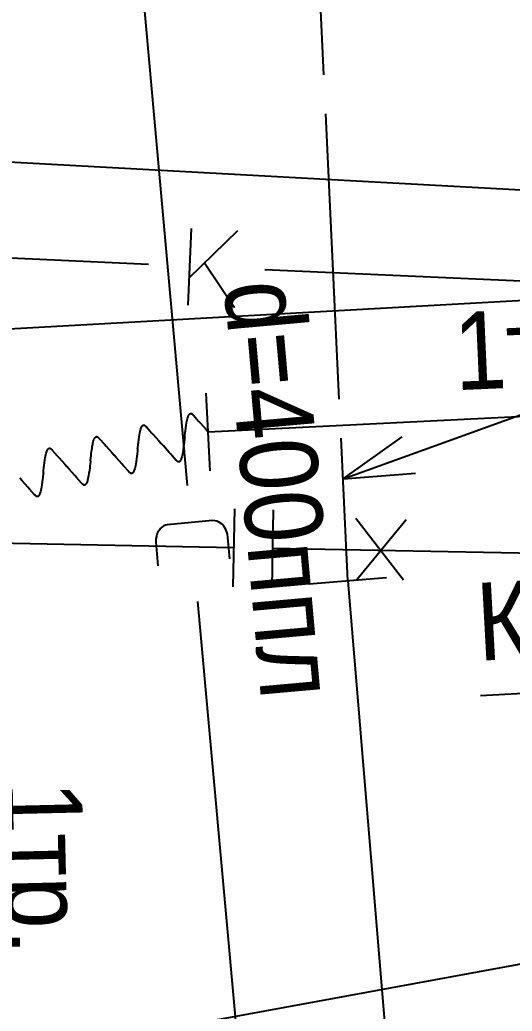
# Model space of a CAD drawing. Header units: metres. Extents: x -3947 to -3704, y 4976 to 6609.
# Drawn here: x -3853.98 to -3847.65, y 5736.65 to 5749.39 of the extents above; entities that cross this region are included whole.
import ezdxf
from ezdxf.enums import TextEntityAlignment as Align

# ---------------------------------------------------------------- set-up
doc = ezdxf.new("R2010")
doc.units = ezdxf.units.M
doc.header["$MEASUREMENT"] = 0
for name, color, linetype, lineweight in [('Водосток', 7, 'Continuous', 25), ('Газопровод', 7, 'Continuous', 25), ('Кабель защиты', 7, 'Continuous', 25), ('Кабель электрический', 7, 'Continuous', 25), ('Канализация самотёчная', 7, 'Continuous', 25), ('Теплосеть', 7, 'Continuous', 25)]:
    doc.layers.add(name, color=color, linetype=linetype, lineweight=lineweight)
doc.styles.add('Style-RUSSIAN_1251', font='RUSSIAN_1251.shx')
doc.styles.add('Style-RUSSIAN_1251 I 0.00000', font='RUSSIAN_1251.shx')

msp = doc.modelspace()

# ---------------------------------------------------------------- linework, layer by layer
at = {"layer": 'Водосток', "linetype": 'Continuous'}
for p, q in [((-3852.879, 5755.052), (-3851.828, 5743.406)), ((-3851.694, 5741.913), (-3850.643, 5730.267))]:
    msp.add_line(p, q, dxfattribs=at)
at = {"layer": 'Водосток', "linetype": 'Continuous', "flags": 128}
msp.add_lwpolyline([(-3851.28, 5742.463), (-3851.305, 5742.739), (-3851.311, 5742.778), (-3851.32, 5742.807), (-3851.336, 5742.847), (-3851.357, 5742.882), (-3851.38, 5742.907), (-3851.412, 5742.93), (-3851.446, 5742.947), (-3851.474, 5742.952), (-3851.502, 5742.954), (-3852.084, 5742.901), (-3852.109, 5742.895), (-3852.129, 5742.886), (-3852.153, 5742.87), (-3852.17, 5742.852), (-3852.191, 5742.827), (-3852.209, 5742.8), (-3852.22, 5742.767), (-3852.232, 5742.72), (-3852.233, 5742.683), (-3852.205, 5742.374)], dxfattribs=at)
at = {"layer": 'Газопровод', "linetype": 'Continuous'}
for p, q in [((-3851.222, 5743.105), (-3851.241, 5742.105)), ((-3850.723, 5743.095), (-3850.741, 5742.095)), ((-3849.048, 5742.19), (-3849.661, 5742.98)), ((-3849.648, 5742.199), (-3849.012, 5742.97)), ((-3851.232, 5742.605), (-3854.968, 5742.675)), ((-3846.996, 5742.525), (-3850.732, 5742.595))]:
    msp.add_line(p, q, dxfattribs=at)
at = {"layer": 'Кабель защиты', "linetype": 'Continuous'}
msp.add_line((-3851.533, 5743.596), (-3851.583, 5744.594), dxfattribs=at)
at = {"layer": 'Кабель защиты', "linetype": 'Continuous', "flags": 128}
for points in [[(-3844.173, 5744.463), (-3846.56, 5740.783), (-3848.054, 5740.702)], [(-3851.861, 5744.021), (-3851.859, 5744.036), (-3851.853, 5744.087), (-3851.851, 5744.109), (-3851.846, 5744.143), (-3851.841, 5744.181), (-3851.837, 5744.207), (-3851.832, 5744.232), (-3851.829, 5744.25), (-3851.824, 5744.268), (-3851.821, 5744.28), (-3851.818, 5744.289), (-3851.814, 5744.297), (-3851.813, 5744.301), (-3851.811, 5744.304), (-3851.808, 5744.31), (-3851.806, 5744.314), (-3851.805, 5744.316), (-3851.802, 5744.319), (-3851.8, 5744.322), (-3851.798, 5744.324), (-3851.796, 5744.326), (-3851.795, 5744.327), (-3851.793, 5744.328), (-3851.792, 5744.329), (-3851.791, 5744.329), (-3851.789, 5744.33), (-3851.787, 5744.331), (-3851.785, 5744.331), (-3851.784, 5744.331), (-3851.783, 5744.331), (-3851.782, 5744.331), (-3851.781, 5744.331), (-3851.779, 5744.331), (-3851.778, 5744.331), (-3851.776, 5744.331), (-3851.774, 5744.33), (-3851.773, 5744.33), (-3851.772, 5744.329), (-3851.77, 5744.329), (-3851.769, 5744.328), (-3851.768, 5744.327), (-3851.766, 5744.326), (-3851.764, 5744.324), (-3851.762, 5744.323), (-3851.759, 5744.32), (-3851.756, 5744.317), (-3851.753, 5744.314), (-3851.747, 5744.308), (-3851.681, 5744.234), (-3851.659, 5744.209), (-3851.586, 5744.127), (-3851.558, 5744.095)], [(-3851.558, 5744.095), (-3847.136, 5744.315)], [(-3852.467, 5743.872), (-3852.465, 5743.887), (-3852.459, 5743.938), (-3852.457, 5743.96), (-3852.452, 5743.994), (-3852.447, 5744.032), (-3852.443, 5744.058), (-3852.438, 5744.083), (-3852.435, 5744.101), (-3852.43, 5744.12), (-3852.427, 5744.131), (-3852.423, 5744.14), (-3852.42, 5744.148), (-3852.419, 5744.152), (-3852.417, 5744.155), (-3852.414, 5744.161), (-3852.412, 5744.165), (-3852.41, 5744.167), (-3852.408, 5744.17), (-3852.406, 5744.173), (-3852.404, 5744.175), (-3852.402, 5744.177), (-3852.401, 5744.178), (-3852.399, 5744.179), (-3852.398, 5744.18), (-3852.397, 5744.181), (-3852.395, 5744.181), (-3852.393, 5744.182), (-3852.391, 5744.182), (-3852.39, 5744.182), (-3852.389, 5744.183), (-3852.388, 5744.183), (-3852.387, 5744.183), (-3852.385, 5744.182), (-3852.384, 5744.182), (-3852.382, 5744.182), (-3852.38, 5744.181), (-3852.379, 5744.181), (-3852.378, 5744.18), (-3852.376, 5744.18), (-3852.375, 5744.179), (-3852.373, 5744.178), (-3852.372, 5744.177), (-3852.37, 5744.175), (-3852.368, 5744.174), (-3852.365, 5744.172), (-3852.362, 5744.168), (-3852.359, 5744.165), (-3852.353, 5744.159), (-3852.287, 5744.085), (-3852.265, 5744.06), (-3852.192, 5743.978), (-3852.164, 5743.946)], [(-3853.073, 5743.723), (-3853.071, 5743.738), (-3853.065, 5743.789), (-3853.063, 5743.811), (-3853.058, 5743.846), (-3853.053, 5743.883), (-3853.049, 5743.909), (-3853.044, 5743.934), (-3853.041, 5743.952), (-3853.036, 5743.971), (-3853.033, 5743.982), (-3853.029, 5743.991), (-3853.026, 5743.999), (-3853.025, 5744.003), (-3853.023, 5744.006), (-3853.02, 5744.012), (-3853.018, 5744.016), (-3853.016, 5744.018), (-3853.014, 5744.021), (-3853.012, 5744.024), (-3853.01, 5744.027), (-3853.008, 5744.028), (-3853.007, 5744.029), (-3853.005, 5744.03), (-3853.004, 5744.031), (-3853.002, 5744.032), (-3853.001, 5744.032), (-3852.999, 5744.033), (-3852.997, 5744.033), (-3852.996, 5744.033), (-3852.995, 5744.034), (-3852.994, 5744.034), (-3852.993, 5744.034), (-3852.991, 5744.033), (-3852.99, 5744.033), (-3852.988, 5744.033), (-3852.986, 5744.032), (-3852.985, 5744.032), (-3852.984, 5744.031), (-3852.982, 5744.031), (-3852.981, 5744.03), (-3852.979, 5744.029), (-3852.978, 5744.028), (-3852.976, 5744.026), (-3852.974, 5744.025), (-3852.971, 5744.023), (-3852.968, 5744.019), (-3852.965, 5744.016), (-3852.959, 5744.01), (-3852.893, 5743.936), (-3852.871, 5743.911), (-3852.798, 5743.829), (-3852.77, 5743.797)], [(-3851.861, 5744.021), (-3851.862, 5744.005), (-3851.868, 5743.954), (-3851.871, 5743.932), (-3851.875, 5743.898), (-3851.88, 5743.86), (-3851.884, 5743.834), (-3851.889, 5743.809), (-3851.893, 5743.791), (-3851.897, 5743.773), (-3851.901, 5743.761), (-3851.904, 5743.752), (-3851.907, 5743.744), (-3851.908, 5743.74), (-3851.91, 5743.737), (-3851.913, 5743.731), (-3851.915, 5743.728), (-3851.917, 5743.725), (-3851.919, 5743.722), (-3851.921, 5743.719), (-3851.924, 5743.717), (-3851.925, 5743.715), (-3851.927, 5743.714), (-3851.928, 5743.713), (-3851.929, 5743.712), (-3851.931, 5743.712), (-3851.933, 5743.711), (-3851.934, 5743.71), (-3851.936, 5743.71), (-3851.937, 5743.71), (-3851.938, 5743.71), (-3851.939, 5743.71), (-3851.94, 5743.71), (-3851.942, 5743.71), (-3851.943, 5743.71), (-3851.945, 5743.71), (-3851.947, 5743.711), (-3851.948, 5743.711), (-3851.949, 5743.712), (-3851.951, 5743.713), (-3851.952, 5743.713), (-3851.954, 5743.714), (-3851.955, 5743.715), (-3851.958, 5743.717), (-3851.959, 5743.718), (-3851.962, 5743.721), (-3851.965, 5743.724), (-3851.968, 5743.727), (-3851.974, 5743.733), (-3852.04, 5743.807), (-3852.062, 5743.832), (-3852.135, 5743.914), (-3852.164, 5743.946)], [(-3853.679, 5743.574), (-3853.677, 5743.589), (-3853.671, 5743.64), (-3853.669, 5743.662), (-3853.664, 5743.697), (-3853.659, 5743.734), (-3853.655, 5743.76), (-3853.65, 5743.785), (-3853.647, 5743.803), (-3853.642, 5743.822), (-3853.639, 5743.833), (-3853.635, 5743.842), (-3853.632, 5743.85), (-3853.631, 5743.854), (-3853.629, 5743.857), (-3853.626, 5743.863), (-3853.624, 5743.867), (-3853.622, 5743.869), (-3853.62, 5743.872), (-3853.618, 5743.875), (-3853.616, 5743.878), (-3853.614, 5743.879), (-3853.612, 5743.88), (-3853.611, 5743.881), (-3853.61, 5743.882), (-3853.608, 5743.883), (-3853.607, 5743.883), (-3853.605, 5743.884), (-3853.603, 5743.884), (-3853.602, 5743.885), (-3853.601, 5743.885), (-3853.6, 5743.885), (-3853.599, 5743.885), (-3853.597, 5743.885), (-3853.596, 5743.884), (-3853.594, 5743.884), (-3853.592, 5743.883), (-3853.591, 5743.883), (-3853.59, 5743.882), (-3853.588, 5743.882), (-3853.587, 5743.881), (-3853.585, 5743.88), (-3853.584, 5743.879), (-3853.582, 5743.877), (-3853.58, 5743.876), (-3853.577, 5743.874), (-3853.574, 5743.871), (-3853.571, 5743.867), (-3853.565, 5743.861), (-3853.499, 5743.787), (-3853.477, 5743.763), (-3853.404, 5743.68), (-3853.376, 5743.648)], [(-3852.467, 5743.872), (-3852.468, 5743.856), (-3852.474, 5743.806), (-3852.477, 5743.783), (-3852.481, 5743.749), (-3852.486, 5743.711), (-3852.49, 5743.685), (-3852.495, 5743.66), (-3852.499, 5743.642), (-3852.503, 5743.624), (-3852.507, 5743.612), (-3852.51, 5743.603), (-3852.513, 5743.595), (-3852.514, 5743.592), (-3852.516, 5743.588), (-3852.519, 5743.582), (-3852.521, 5743.579), (-3852.523, 5743.576), (-3852.525, 5743.573), (-3852.527, 5743.571), (-3852.529, 5743.568), (-3852.531, 5743.566), (-3852.533, 5743.565), (-3852.534, 5743.564), (-3852.535, 5743.563), (-3852.537, 5743.563), (-3852.539, 5743.562), (-3852.54, 5743.561), (-3852.542, 5743.561), (-3852.543, 5743.561), (-3852.544, 5743.561), (-3852.545, 5743.561), (-3852.546, 5743.561), (-3852.548, 5743.561), (-3852.549, 5743.561), (-3852.551, 5743.561), (-3852.553, 5743.562), (-3852.554, 5743.562), (-3852.555, 5743.563), (-3852.557, 5743.564), (-3852.558, 5743.564), (-3852.56, 5743.565), (-3852.561, 5743.566), (-3852.564, 5743.568), (-3852.565, 5743.569), (-3852.568, 5743.572), (-3852.571, 5743.575), (-3852.574, 5743.578), (-3852.58, 5743.584), (-3852.646, 5743.658), (-3852.668, 5743.683), (-3852.741, 5743.765), (-3852.77, 5743.797)], [(-3853.073, 5743.723), (-3853.074, 5743.708), (-3853.08, 5743.657), (-3853.083, 5743.634), (-3853.087, 5743.6), (-3853.092, 5743.562), (-3853.096, 5743.536), (-3853.101, 5743.511), (-3853.105, 5743.493), (-3853.109, 5743.475), (-3853.113, 5743.463), (-3853.116, 5743.454), (-3853.119, 5743.446), (-3853.12, 5743.443), (-3853.122, 5743.439), (-3853.125, 5743.433), (-3853.127, 5743.43), (-3853.129, 5743.427), (-3853.131, 5743.424), (-3853.133, 5743.422), (-3853.135, 5743.419), (-3853.137, 5743.417), (-3853.139, 5743.416), (-3853.14, 5743.415), (-3853.141, 5743.414), (-3853.143, 5743.414), (-3853.145, 5743.413), (-3853.146, 5743.412), (-3853.148, 5743.412), (-3853.149, 5743.412), (-3853.15, 5743.412), (-3853.151, 5743.412), (-3853.152, 5743.412), (-3853.154, 5743.412), (-3853.155, 5743.412), (-3853.157, 5743.412), (-3853.159, 5743.413), (-3853.16, 5743.414), (-3853.161, 5743.414), (-3853.163, 5743.415), (-3853.164, 5743.415), (-3853.166, 5743.416), (-3853.167, 5743.417), (-3853.17, 5743.419), (-3853.171, 5743.42), (-3853.174, 5743.423), (-3853.177, 5743.426), (-3853.18, 5743.429), (-3853.186, 5743.435), (-3853.252, 5743.509), (-3853.274, 5743.534), (-3853.347, 5743.616), (-3853.376, 5743.648)], [(-3853.679, 5743.574), (-3853.68, 5743.559), (-3853.686, 5743.508), (-3853.689, 5743.485), (-3853.693, 5743.451), (-3853.698, 5743.413), (-3853.702, 5743.387), (-3853.707, 5743.362), (-3853.711, 5743.344), (-3853.715, 5743.326), (-3853.718, 5743.315), (-3853.722, 5743.305), (-3853.725, 5743.297), (-3853.726, 5743.294), (-3853.728, 5743.29), (-3853.731, 5743.284), (-3853.733, 5743.281), (-3853.735, 5743.278), (-3853.737, 5743.275), (-3853.739, 5743.273), (-3853.741, 5743.27), (-3853.743, 5743.268), (-3853.745, 5743.267), (-3853.746, 5743.266), (-3853.747, 5743.265), (-3853.749, 5743.265), (-3853.75, 5743.264), (-3853.752, 5743.263), (-3853.754, 5743.263), (-3853.755, 5743.263), (-3853.756, 5743.263), (-3853.757, 5743.263), (-3853.758, 5743.263), (-3853.76, 5743.263), (-3853.761, 5743.263), (-3853.763, 5743.263), (-3853.765, 5743.264), (-3853.766, 5743.265), (-3853.767, 5743.265), (-3853.769, 5743.266), (-3853.77, 5743.267), (-3853.772, 5743.267), (-3853.773, 5743.268), (-3853.775, 5743.27), (-3853.777, 5743.271), (-3853.78, 5743.274), (-3853.783, 5743.277), (-3853.786, 5743.28), (-3853.792, 5743.286), (-3853.858, 5743.36), (-3853.88, 5743.385), (-3853.953, 5743.467), (-3853.981, 5743.499)]]:
    msp.add_lwpolyline(points, dxfattribs=at)
at = {"layer": 'Кабель электрический', "linetype": 'Continuous'}
for p, q in [((-3850.069, 5748.684), (-3850.243, 5752.354)), ((-3849.872, 5744.515), (-3850.046, 5748.185)), ((-3849.762, 5742.181), (-3849.849, 5744.016)), ((-3849.824, 5743.493), (-3849.062, 5744.033)), ((-3849.824, 5743.493), (-3848.893, 5743.563)), ((-3850.26, 5742.14), (-3849.264, 5742.222))]:
    msp.add_line(p, q, dxfattribs=at)
at = {"layer": 'Кабель электрический', "linetype": 'Continuous', "flags": 128}
for points in [[(-3849.824, 5743.493), (-3839.702, 5747.143), (-3832.036, 5747.465)], [(-3849.762, 5742.181), (-3848.769, 5730.222)]]:
    msp.add_lwpolyline(points, dxfattribs=at)
at = {"layer": 'Канализация самотёчная', "linetype": 'Continuous'}
for p, q in [((-3851.776, 5746.712), (-3851.821, 5745.723)), ((-3851.805, 5746.076), (-3851.177, 5746.685)), ((-3857.238, 5746.475), (-3852.326, 5746.253)), ((-3851.606, 5746.269), (-3851.222, 5745.696)), ((-3850.828, 5746.185), (-3845.916, 5745.962))]:
    msp.add_line(p, q, dxfattribs=at)
at = {"layer": 'Канализация самотёчная', "linetype": 'Continuous', "flags": 128}
for points in [[(-3843.612, 5746.99), (-3866.833, 5748.259), (-3873.886, 5748.326)], [(-3844.951, 5745.924), (-3866.686, 5744.718), (-3874.155, 5744.661)]]:
    msp.add_lwpolyline(points, dxfattribs=at)
at = {"layer": 'Теплосеть', "linetype": 'Continuous', "flags": 128}
msp.add_lwpolyline([(-3825.393, 5741.815), (-3828.968, 5740.924), (-3829.912, 5740.656), (-3842.191, 5738.235), (-3853.608, 5736.139)], dxfattribs=at)

# ---------------------------------------------------------------- texts
at = {"layer": 'Водосток', "linetype": 'Continuous', "style": 'Style-RUSSIAN_1251 I 0.00000', "width": 0.9}
msp.add_text('d=400ппл', height=1, rotation=275.112, dxfattribs=at).set_placement((-3851.357, 5745.999))
at = {"layer": 'Кабель защиты', "linetype": 'Continuous'}
for rotation, style, width, p in [(2.5372, 'Style-RUSSIAN_1251 I 0.00000', 0.9, (-3848.374, 5744.63)), (271.3205, 'Style-RUSSIAN_1251', 0.899998, (-3854.183, 5739.588))]:
    msp.add_text('1тр.', height=1, rotation=rotation, dxfattribs=dict(at, style=style, width=width)).set_placement(p)
at = {"layer": 'Кабель защиты', "linetype": 'Continuous', "style": 'Style-RUSSIAN_1251', "width": 0.899998}
msp.add_text('КУ', height=1, rotation=3.1235, dxfattribs=at).set_placement((-3848.133, 5742.15), align=Align.TOP_LEFT)

doc.saveas('drawing.dxf')
